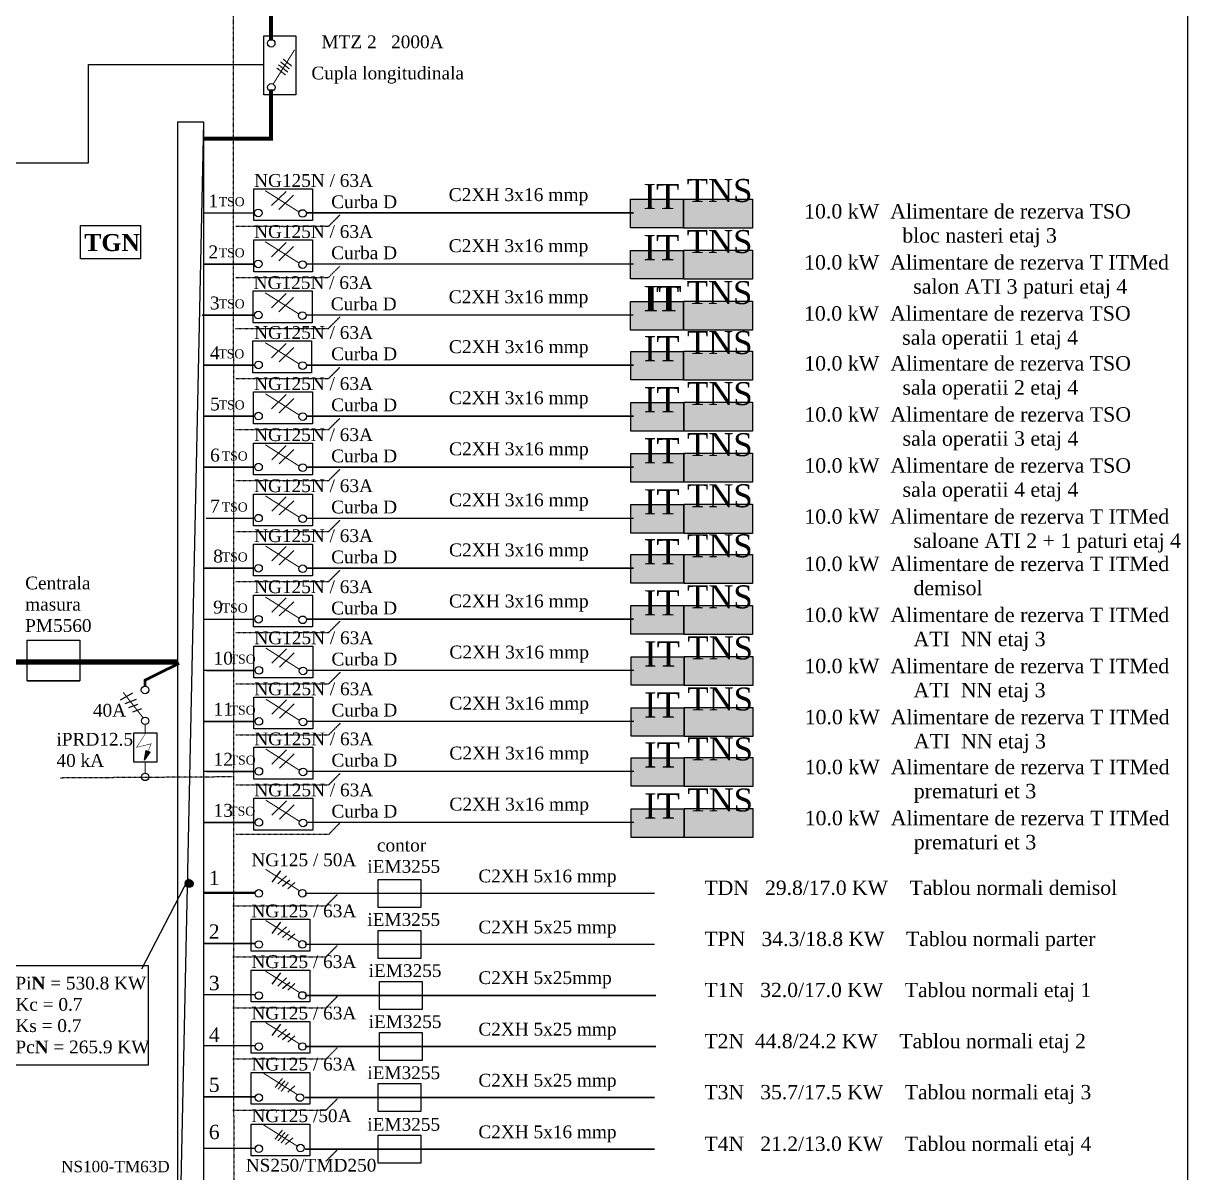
# Model space of a CAD drawing. Header units: inches. Extents: x -369701 to 85886, y 28217 to 66726.
# Drawn here: x -363964 to -353701, y 33763 to 43892 of the extents above; entities that cross this region are included whole.
import ezdxf

# ---------------------------------------------------------------- set-up
doc = ezdxf.new("R2010")
doc.units = ezdxf.units.IN
doc.header["$MEASUREMENT"] = 0
doc.linetypes.add('DOUBLE_DASHED', pattern=[1.093611, 0.529167, -0.211667, 0.141111, -0.211667])
doc.layers.add('Circuite', color=7, linetype='Continuous', lineweight=25)
for name, color, linetype in [('circuite iluminat normal', 7, 'Continuous'), ('ELECTRICAL', 7, 'Continuous'), ('Texte', 7, 'Continuous')]:
    doc.layers.add(name, color=color, linetype=linetype)
doc.styles.get("Standard").update_dxf_attribs({"font": 'arial.ttf'})

msp = doc.modelspace()

# ---------------------------------------------------------------- hatches: boundary and pattern name
at = {"layer": 'Circuite', "linetype": 'Continuous'}
h = msp.add_hatch(color=256, dxfattribs=at)
h.paths.add_polyline_path([(-362865, 37477), (-362881, 37484), (-362896, 37404)])
h.paths.add_polyline_path([(-362847, 37470), (-362865, 37477), (-362896, 37404), (-362896, 37400)])
at = {"layer": 'circuite iluminat normal', "true_color": 0xffe085}
for points in [[(-358145, 42089), (-358145, 42341), (-358611, 42341), (-358611, 42089)], [(-358145, 41639), (-358145, 41891), (-358611, 41891), (-358611, 41639)], [(-358145, 41189), (-358145, 41441), (-358611, 41441), (-358611, 41189)], [(-358144, 40749), (-358144, 41000), (-358609, 41000), (-358609, 40749)], [(-358143, 40299), (-358143, 40550), (-358609, 40550), (-358609, 40299)], [(-358143, 39849), (-358143, 40100), (-358609, 40100), (-358609, 39849)], [(-358143, 39399), (-358143, 39650), (-358609, 39650), (-358609, 39399)], [(-358143, 38959), (-358143, 39210), (-358609, 39210), (-358609, 38959)], [(-358143, 38509), (-358143, 38760), (-358609, 38760), (-358609, 38509)], [(-358140, 38059), (-358140, 38310), (-358606, 38310), (-358606, 38059)], [(-358140, 37609), (-358140, 37860), (-358606, 37860), (-358606, 37609)], [(-358140, 37168), (-358140, 37420), (-358606, 37420), (-358606, 37168)], [(-358140, 36718), (-358140, 36970), (-358606, 36970), (-358606, 36718)]]:
    msp.add_hatch(color=41, dxfattribs=at).paths.add_polyline_path(points)
at = {"layer": 'circuite iluminat normal', "true_color": 0xff8a8a}
for points in [[(-357538, 42087), (-357538, 42343), (-358145, 42343), (-358145, 42087)], [(-357538, 41637), (-357538, 41893), (-358145, 41893), (-358145, 41637)], [(-357538, 41187), (-357538, 41443), (-358146, 41443), (-358146, 41187)], [(-357536, 40747), (-357536, 41003), (-358144, 41003), (-358144, 40747)], [(-357536, 40297), (-357536, 40553), (-358143, 40553), (-358143, 40297)], [(-357536, 39847), (-357536, 40103), (-358143, 40103), (-358143, 39847)], [(-357536, 39397), (-357536, 39653), (-358143, 39653), (-358143, 39397)], [(-357536, 38956), (-357536, 39212), (-358143, 39212), (-358143, 38956)], [(-357536, 38506), (-357536, 38762), (-358143, 38762), (-358143, 38506)], [(-357533, 38056), (-357533, 38312), (-358140, 38312), (-358140, 38056)], [(-357533, 37606), (-357533, 37862), (-358140, 37862), (-358140, 37606)], [(-357533, 37166), (-357533, 37422), (-358140, 37422), (-358140, 37166)], [(-357533, 36716), (-357533, 36972), (-358140, 36972), (-358140, 36716)]]:
    msp.add_hatch(color=11, dxfattribs=at).paths.add_polyline_path(points)
at = {"layer": 'ELECTRICAL', "linetype": 'Continuous'}
msp.add_hatch(color=256, dxfattribs=at).paths.add_polyline_path([(-362539, 36311, 1), (-362468, 36311, 1)])

# ---------------------------------------------------------------- linework, layer by layer
at = {"layer": 'Circuite', "linetype": 'Continuous', "ltscale": 5}
for p, q in [((-363391, 42662), (-363391, 43528)), ((-363391, 43528), (-361843, 43528)), ((-365323, 42662), (-363391, 42662))]:
    msp.add_line(p, q, dxfattribs=at)
at = {"layer": 'Circuite', "linetype": 'Continuous'}
for p, q in [((-362897, 37399), (-362847, 37470)), ((-362896, 37399), (-362881, 37484)), ((-362881, 37484), (-362847, 37470))]:
    msp.add_line(p, q, dxfattribs=at)
at = {"layer": 'Circuite', "linetype": 'Continuous', "ltscale": 5}
for points in [[(-363460, 42109), (-362932, 42109), (-362932, 41816), (-363460, 41816)], [(-363931, 38457), (-363466, 38457), (-363466, 38097), (-363931, 38097)], [(-360836, 36348), (-360460, 36348), (-360460, 36101), (-360836, 36101)], [(-360836, 35898), (-360460, 35898), (-360460, 35651), (-360836, 35651)], [(-360824, 35448), (-360448, 35448), (-360448, 35201), (-360824, 35201)], [(-360824, 34998), (-360448, 34998), (-360448, 34751), (-360824, 34751)], [(-360836, 34548), (-360460, 34548), (-360460, 34301), (-360836, 34301)], [(-360836, 34093), (-360460, 34093), (-360460, 33846), (-360836, 33846)]]:
    msp.add_lwpolyline(points, close=True, dxfattribs=at)
at = {"layer": 'Circuite', "linetype": 'Continuous', "ltscale": 5, "const_width": 25, "flags": 128}
msp.add_lwpolyline([(-362892, 38052), (-362892, 38103), (-362590, 38252)], dxfattribs=at)
at = {"layer": 'Circuite', "linetype": 'Continuous', "flags": 128}
for points, const_width in [([(-362890, 37712), (-362890, 37642)], 9), ([(-362888, 37631), (-362966, 37511), (-362837, 37543), (-362897, 37400), (-362897, 37400)], 4.5), ([(-362890, 37382), (-362890, 37283)], 9)]:
    msp.add_lwpolyline(points, dxfattribs=dict(at, const_width=const_width))
at = {"layer": 'Circuite', "linetype": 'Continuous'}
msp.add_lwpolyline([(-362989, 37640), (-362788, 37640), (-362788, 37381), (-362989, 37381)], close=True, dxfattribs=at)
for centre in [(-362891, 38017), (-362890, 37745), (-362890, 37251)]:
    msp.add_circle(centre, 33.1, dxfattribs=at)
at = {"layer": 'circuite iluminat normal'}
for p, q in [((-361778, 42285), (-361648, 42411)), ((-361711, 42250), (-361582, 42376)), ((-361778, 41835), (-361648, 41961)), ((-361711, 41800), (-361582, 41926)), ((-361778, 41385), (-361648, 41511)), ((-361712, 41350), (-361582, 41476)), ((-361776, 40944), (-361646, 41070)), ((-361710, 40909), (-361580, 41035)), ((-361776, 40494), (-361646, 40620)), ((-361709, 40459), (-361580, 40585)), ((-361775, 40044), (-361646, 40170)), ((-361709, 40009), (-361579, 40135)), ((-361775, 39594), (-361646, 39720)), ((-361709, 39559), (-361579, 39685)), ((-361775, 39154), (-361646, 39280)), ((-361709, 39119), (-361579, 39245)), ((-361775, 38704), (-361646, 38830)), ((-361709, 38669), (-361579, 38795)), ((-361773, 38254), (-361643, 38380)), ((-361706, 38219), (-361577, 38345)), ((-361773, 37804), (-361643, 37930)), ((-361706, 37769), (-361577, 37895)), ((-361773, 37364), (-361643, 37490)), ((-361706, 37329), (-361577, 37455)), ((-361773, 36914), (-361643, 37040)), ((-361706, 36879), (-361577, 37005))]:
    msp.add_line(p, q, dxfattribs=at)
for points in [[(-358611, 42341), (-358145, 42341), (-358145, 42089), (-358611, 42089)], [(-358145, 42343), (-357538, 42343), (-357538, 42087), (-358145, 42087)], [(-358611, 41891), (-358145, 41891), (-358145, 41639), (-358611, 41639)], [(-358145, 41893), (-357538, 41893), (-357538, 41637), (-358145, 41637)], [(-358611, 41441), (-358146, 41441), (-358146, 41189), (-358611, 41189)], [(-358146, 41443), (-357538, 41443), (-357538, 41187), (-358146, 41187)], [(-358609, 41000), (-358144, 41000), (-358144, 40749), (-358609, 40749)], [(-358144, 41003), (-357536, 41003), (-357536, 40747), (-358144, 40747)], [(-358609, 40550), (-358143, 40550), (-358143, 40299), (-358609, 40299)], [(-358143, 40553), (-357536, 40553), (-357536, 40297), (-358143, 40297)], [(-358609, 40100), (-358143, 40100), (-358143, 39849), (-358609, 39849)], [(-358143, 40103), (-357536, 40103), (-357536, 39847), (-358143, 39847)], [(-358609, 39650), (-358143, 39650), (-358143, 39399), (-358609, 39399)], [(-358143, 39653), (-357536, 39653), (-357536, 39397), (-358143, 39397)], [(-358609, 39210), (-358143, 39210), (-358143, 38959), (-358609, 38959)], [(-358143, 39212), (-357536, 39212), (-357536, 38956), (-358143, 38956)], [(-358609, 38760), (-358143, 38760), (-358143, 38509), (-358609, 38509)], [(-358143, 38762), (-357536, 38762), (-357536, 38506), (-358143, 38506)], [(-358606, 38310), (-358140, 38310), (-358140, 38059), (-358606, 38059)], [(-358140, 38312), (-357533, 38312), (-357533, 38056), (-358140, 38056)], [(-358606, 37860), (-358140, 37860), (-358140, 37609), (-358606, 37609)], [(-358140, 37862), (-357533, 37862), (-357533, 37606), (-358140, 37606)], [(-358606, 37420), (-358140, 37420), (-358140, 37168), (-358606, 37168)], [(-358140, 37422), (-357533, 37422), (-357533, 37166), (-358140, 37166)], [(-358606, 36970), (-358140, 36970), (-358140, 36718), (-358606, 36718)], [(-358140, 36972), (-357533, 36972), (-357533, 36716), (-358140, 36716)]]:
    msp.add_lwpolyline(points, close=True, dxfattribs=at)
at = {"layer": 'ELECTRICAL', "linetype": 'DOUBLE_DASHED'}
for p, q in [((-362124, 66063), (-362109, 31887)), ((-361714, 43527), (-361637, 43465)), ((-361698, 43553), (-361621, 43492)), ((-361676, 43578), (-361599, 43516)), ((-361731, 43500), (-361654, 43438)), ((-361273, 42103), (-361172, 42204)), ((-362092, 42103), (-361273, 42103)), ((-361273, 41653), (-361172, 41754)), ((-362092, 41653), (-361273, 41653)), ((-361275, 41203), (-361174, 41304)), ((-362094, 41203), (-361275, 41203)), ((-361273, 40762), (-361172, 40863)), ((-362092, 40762), (-361273, 40762)), ((-361274, 40312), (-361173, 40413)), ((-362094, 40312), (-361274, 40312)), ((-361274, 39862), (-361173, 39963)), ((-362093, 39862), (-361274, 39862)), ((-361274, 39412), (-361173, 39513)), ((-362093, 39412), (-361274, 39412)), ((-361274, 38972), (-361173, 39073)), ((-362093, 38972), (-361274, 38972)), ((-361274, 38522), (-361173, 38623)), ((-362093, 38522), (-361274, 38522)), ((-361271, 38072), (-361170, 38173)), ((-362091, 38072), (-361271, 38072)), ((-361271, 37622), (-361170, 37723)), ((-362091, 37622), (-361271, 37622)), ((-361271, 37182), (-361170, 37283)), ((-362119, 37251), (-363636, 37241)), ((-362091, 37182), (-361271, 37182)), ((-361271, 36746), (-361170, 36848)), ((-362091, 36746), (-361271, 36746)), ((-361296, 36115), (-361195, 36216)), ((-362116, 36115), (-361296, 36115)), ((-361296, 35665), (-361195, 35766)), ((-362116, 35665), (-361296, 35665)), ((-361296, 35215), (-361195, 35316)), ((-362116, 35215), (-361296, 35215)), ((-361296, 34765), (-361195, 34866)), ((-362116, 34765), (-361296, 34765)), ((-361743, 34515), (-361681, 34592)), ((-361717, 34499), (-361655, 34576)), ((-361689, 34481), (-361628, 34558)), ((-361296, 34315), (-361195, 34416)), ((-362116, 34315), (-361296, 34315)), ((-361743, 34060), (-361681, 34137)), ((-361717, 34044), (-361655, 34121)), ((-361689, 34026), (-361628, 34103)), ((-361296, 33865), (-361195, 33966))]:
    msp.add_line(p, q, dxfattribs=at)
at = {"layer": 'ELECTRICAL', "linetype": 'Continuous'}
for p, q in [((-362377, 43024), (-362601, 32413)), ((-361919, 39017), (-361919, 39017)), ((-361919, 38567), (-361919, 38567)), ((-361917, 38117), (-361917, 38117)), ((-363107, 37929), (-362999, 37993)), ((-363066, 37897), (-362967, 37936)), ((-363034, 37862), (-362954, 37892)), ((-363000, 37824), (-362920, 37854)), ((-361924, 37708), (-361924, 37708)), ((-361917, 37667), (-361917, 37667)), ((-361917, 37227), (-361917, 37227)), ((-361943, 36887), (-361943, 36887)), ((-361917, 36777), (-361917, 36777)), ((-362920, 35559), (-362506, 36358)), ((-361771, 36322), (-361693, 36422)), ((-361721, 36308), (-361643, 36379)), ((-361679, 36287), (-361615, 36344)), ((-361634, 36263), (-361570, 36320)), ((-361771, 35872), (-361693, 35972)), ((-361721, 35858), (-361643, 35929)), ((-361679, 35837), (-361615, 35893)), ((-361634, 35813), (-361570, 35869)), ((-361771, 35425), (-361693, 35525)), ((-361721, 35408), (-361643, 35479)), ((-361679, 35387), (-361615, 35443)), ((-361634, 35372), (-361570, 35429)), ((-361771, 34972), (-361693, 35072)), ((-361721, 34958), (-361643, 35029)), ((-361679, 34937), (-361615, 34993)), ((-361634, 34913), (-361570, 34969)), ((-361634, 34472), (-361570, 34529)), ((-361938, 33978), (-361938, 33978)), ((-361652, 34012), (-361588, 34069))]:
    msp.add_line(p, q, dxfattribs=at)
at = {"layer": 'ELECTRICAL', "linetype": 'Continuous', "flags": 128}
msp.add_lwpolyline([(-369701, 28226), (-353701, 28226), (-353701, 66726), (-369701, 66726)], close=True, dxfattribs=at)
for points, const_width in [([(-361782, 43739), (-361782, 43739), (-361782, 43739), (-361782, 44199), (-362379, 44199)], 35), ([(-361760, 43359), (-361573, 43658)], 9), ([(-361782, 43309), (-361782, 43309), (-361782, 43309), (-361782, 42875), (-362379, 42875)], 35), ([(-361530, 42227), (-361832, 42417)], 9.1), ([(-361530, 42227), (-361832, 42417)], 9.1), ([(-362373, 42220), (-361921, 42220)], 13.5), ([(-362354, 42220), (-361926, 42220)], 13.6), ([(-362354, 42220), (-361926, 42220)], 13.6), ([(-362354, 42220), (-361926, 42220)], 13.6), ([(-361474, 42221), (-358585, 42221)], 13.6), ([(-361530, 41777), (-361832, 41967)], 9.1), ([(-361530, 41777), (-361832, 41967)], 9.1), ([(-362373, 41770), (-361921, 41770)], 13.5), ([(-362354, 41770), (-361926, 41770)], 13.6), ([(-362354, 41770), (-361926, 41770)], 13.6), ([(-362354, 41770), (-361926, 41770)], 13.6), ([(-361474, 41771), (-358585, 41771)], 13.6), ([(-361530, 41327), (-361833, 41517)], 9.1), ([(-361530, 41327), (-361833, 41517)], 9.1), ([(-362390, 41320), (-361937, 41320)], 13.5), ([(-362354, 41320), (-361926, 41320)], 13.6), ([(-362354, 41320), (-361926, 41320)], 13.6), ([(-361475, 41321), (-358586, 41321)], 13.6), ([(-361528, 40887), (-361831, 41077)], 9.1), ([(-361528, 40887), (-361831, 41077)], 9.1), ([(-362373, 40880), (-361921, 40880)], 13.5), ([(-362357, 40880), (-361924, 40880)], 13.6), ([(-362354, 40880), (-361927, 40880)], 13.6), ([(-361473, 40880), (-358584, 40880)], 13.6), ([(-361528, 40437), (-361830, 40627)], 9.1), ([(-361528, 40437), (-361830, 40627)], 9.1), ([(-362373, 40430), (-361921, 40430)], 13.5), ([(-362354, 40430), (-361924, 40430)], 13.6), ([(-362354, 40430), (-361924, 40430)], 13.6), ([(-361472, 40430), (-358583, 40430)], 13.6), ([(-361528, 39987), (-361830, 40177)], 9.1), ([(-361528, 39987), (-361830, 40177)], 9.1), ([(-362373, 39980), (-361921, 39980)], 13.5), ([(-362354, 39980), (-361924, 39980)], 13.6), ([(-362354, 39980), (-361924, 39980)], 13.6), ([(-361472, 39980), (-358583, 39980)], 13.6), ([(-361528, 39537), (-361830, 39727)], 9.1), ([(-361528, 39537), (-361830, 39727)], 9.1), ([(-362354, 39530), (-361924, 39530)], 13.6), ([(-362354, 39530), (-361924, 39530)], 13.6), ([(-361472, 39530), (-358583, 39530)], 13.6), ([(-361528, 39096), (-361830, 39286)], 9.1), ([(-361528, 39096), (-361830, 39286)], 9.1), ([(-362377, 39090), (-361924, 39090)], 13.5), ([(-362354, 39089), (-361924, 39089)], 13.6), ([(-362354, 39089), (-361924, 39089)], 13.6), ([(-361472, 39090), (-358583, 39090)], 13.6), ([(-361528, 38646), (-361830, 38836)], 9.1), ([(-361528, 38646), (-361830, 38836)], 9.1), ([(-362374, 38639), (-361921, 38639)], 13.5), ([(-362354, 38639), (-361924, 38639)], 13.6), ([(-362354, 38639), (-361924, 38639)], 13.6), ([(-361472, 38640), (-358583, 38640)], 13.6), ([(-361525, 38196), (-361827, 38386)], 9.1), ([(-361525, 38196), (-361827, 38386)], 9.1), ([(-364527, 38263), (-362603, 38263)], 45), ([(-362374, 38190), (-361921, 38190)], 13.5), ([(-362351, 38189), (-361921, 38189)], 13.6), ([(-362351, 38189), (-361921, 38189)], 13.6), ([(-361469, 38190), (-358580, 38190)], 13.6), ([(-362909, 37773), (-363084, 37996)], 9), ([(-361525, 37746), (-361827, 37936)], 9.1), ([(-361525, 37746), (-361827, 37936)], 9.1), ([(-362374, 37739), (-361921, 37739)], 13.5), ([(-362351, 37739), (-361921, 37739)], 13.6), ([(-362351, 37739), (-361921, 37739)], 13.6), ([(-361469, 37740), (-358580, 37740)], 13.6), ([(-361525, 37306), (-361827, 37496)], 9.1), ([(-361525, 37306), (-361827, 37496)], 9.1), ([(-362374, 37300), (-361921, 37300)], 13.5), ([(-362351, 37299), (-361921, 37299)], 13.6), ([(-362351, 37299), (-361921, 37299)], 13.6), ([(-361469, 37300), (-358580, 37300)], 13.6), ([(-361525, 36856), (-361827, 37046)], 9.1), ([(-361525, 36856), (-361827, 37046)], 9.1), ([(-362374, 36849), (-361921, 36849)], 13.5), ([(-362374, 36849), (-361921, 36849)], 13.5), ([(-362351, 36849), (-361921, 36849)], 13.6), ([(-362351, 36849), (-361921, 36849)], 13.6), ([(-361469, 36850), (-358580, 36850)], 13.6), ([(-361530, 36248), (-361829, 36436)], 9), ([(-361530, 36248), (-361829, 36436)], 9), ([(-362374, 36233), (-361921, 36233)], 13.5), ([(-362374, 36226), (-361921, 36226)], 13.5), ([(-361482, 36225), (-358398, 36225)], 13.5), ([(-361530, 35798), (-361829, 35986)], 9), ([(-361530, 35798), (-361829, 35986)], 9), ([(-362374, 35783), (-361921, 35782)], 13.5), ([(-361482, 35775), (-358398, 35775)], 13.5), ([(-361482, 35775), (-358398, 35775)], 13.5), ([(-361530, 35351), (-361829, 35539)], 9), ([(-361530, 35351), (-361829, 35539)], 9), ([(-362374, 35332), (-361921, 35332)], 13.5), ([(-361482, 35325), (-358386, 35325)], 13.5), ([(-361482, 35325), (-358398, 35325)], 13.5), ([(-361530, 34898), (-361829, 35086)], 9), ([(-361530, 34898), (-361829, 35086)], 9), ([(-362374, 34882), (-361921, 34882)], 13.5), ([(-361482, 34875), (-358386, 34875)], 13.5), ([(-361482, 34875), (-358398, 34875)], 13.5), ([(-361549, 34452), (-361848, 34640)], 9), ([(-362374, 34432), (-361921, 34432)], 13.5), ([(-361482, 34425), (-358398, 34425)], 13.5), ([(-361549, 33997), (-361848, 34185)], 9), ([(-362374, 33977), (-361921, 33977)], 13.5), ([(-362374, 33977), (-361921, 33977)], 13.5), ([(-362374, 33977), (-361944, 33977)], 9), ([(-361482, 33970), (-358398, 33970)], 13.5)]:
    msp.add_lwpolyline(points, dxfattribs=dict(at, const_width=const_width))
at = {"layer": 'ELECTRICAL', "linetype": 'Continuous'}
for points in [[(-361563, 43781), (-361563, 43263), (-361843, 43263), (-361843, 43781)], [(-361933, 42433), (-361415, 42433), (-361415, 42153), (-361933, 42153)], [(-361933, 41983), (-361415, 41983), (-361415, 41703), (-361933, 41703)], [(-361937, 41533), (-361419, 41533), (-361419, 41253), (-361937, 41253)], [(-361941, 41093), (-361423, 41093), (-361423, 40813), (-361941, 40813)], [(-361934, 40643), (-361415, 40643), (-361415, 40363), (-361934, 40363)], [(-361934, 40193), (-361415, 40193), (-361415, 39913), (-361934, 39913)], [(-361934, 39743), (-361415, 39743), (-361415, 39463), (-361934, 39463)], [(-361934, 39303), (-361415, 39303), (-361415, 39023), (-361934, 39023)], [(-361934, 38853), (-361415, 38853), (-361415, 38573), (-361934, 38573)], [(-361931, 38403), (-361413, 38403), (-361413, 38123), (-361931, 38123)], [(-361931, 37953), (-361413, 37953), (-361413, 37673), (-361931, 37673)], [(-361931, 37512), (-361413, 37512), (-361413, 37232), (-361931, 37232)], [(-361931, 37062), (-361413, 37062), (-361413, 36782), (-361931, 36782)], [(-361957, 35996), (-361439, 35996), (-361439, 35716), (-361957, 35716)], [(-364127, 35589), (-362865, 35589), (-362865, 34711), (-364127, 34711)], [(-361957, 35549), (-361439, 35549), (-361439, 35269), (-361957, 35269)], [(-361957, 35096), (-361439, 35096), (-361439, 34816), (-361957, 34816)], [(-361957, 34646), (-361439, 34646), (-361439, 34366), (-361957, 34366)], [(-361957, 34191), (-361439, 34191), (-361439, 33911), (-361957, 33911)]]:
    msp.add_lwpolyline(points, close=True, dxfattribs=at)
msp.add_lwpolyline([(-362601, 32413), (-362601, 43024), (-362377, 43024), (-362377, 32413)], dxfattribs=at)
for centre, radius in [((-361779, 43716), 33.1), ((-361778, 43327), 33.1), ((-361893, 42221), 33.5), ((-361893, 42221), 33.5), ((-361503, 42216), 33.5), ((-361893, 41771), 33.5), ((-361893, 41771), 33.5), ((-361503, 41766), 33.5), ((-361893, 41321), 33.5), ((-361893, 41321), 33.5), ((-361504, 41316), 33.5), ((-361891, 40881), 33.5), ((-361502, 40876), 33.5), ((-361891, 40431), 33.5), ((-361891, 40431), 33.5), ((-361501, 40426), 33.5), ((-361891, 39981), 33.5), ((-361891, 39981), 33.5), ((-361501, 39976), 33.5), ((-361891, 39531), 33.5), ((-361891, 39531), 33.5), ((-361501, 39526), 33.5), ((-361891, 39090), 33.5), ((-361891, 39090), 33.5), ((-361501, 39085), 33.5), ((-361891, 38640), 33.5), ((-361891, 38640), 33.5), ((-361501, 38635), 33.5), ((-361888, 38190), 33.5), ((-361888, 38190), 33.5), ((-361498, 38185), 33.5), ((-361888, 37740), 33.5), ((-361888, 37740), 33.5), ((-361498, 37735), 33.5), ((-361888, 37300), 33.5), ((-361888, 37300), 33.5), ((-361498, 37295), 33.5), ((-361888, 36850), 33.5), ((-361888, 36850), 33.5), ((-361498, 36845), 33.5), ((-362503, 36311), 35.5), ((-361888, 36224), 33.1), ((-361504, 36225), 33.1), ((-361888, 35774), 33.1), ((-361504, 35775), 33.1), ((-361888, 35324), 33.1), ((-361504, 35325), 33.1), ((-361888, 34874), 33.1), ((-361504, 34875), 33.1), ((-361888, 34424), 33.1), ((-361526, 34425), 33.1), ((-361888, 33974), 33.1), ((-361521, 33980), 33.1)]:
    msp.add_circle(centre, radius, dxfattribs=at)
at = {"layer": 'Texte', "linetype": 'Continuous'}
msp.add_line((-363931, 38098), (-363465, 38098), dxfattribs=at)

# ---------------------------------------------------------------- texts
at = {"layer": 'Circuite', "attachment_point": 1}
for s, insert, char_height, width in [('{\\fTimes New Roman|b0|i0|c0|p18;    \\H0.5x;    TNS}', (-359033, 42520), 405, 13669.35), ('{\\fTimes New Roman|b0|i0|c0|p18;     \\H0.6x;   IT}', (-359452, 42477), 371.25, 12530.24), ('{\\fTimes New Roman|b0|i0|c0|p18;     \\H0.6x;   IT}', (-359452, 42027), 371.25, 12530.24), ('{\\fTimes New Roman|b0|i0|c0|p18;    \\H0.5x;    TNS}', (-359033, 42070), 405, 13669.35), ('{\\fTimes New Roman|b0|i0|c0|p18;     \\H0.6x;   IT}', (-359452, 41577), 371.25, 12530.24), ('{\\fTimes New Roman|b0|i0|c0|p18;     \\H0.6x;   IT}', (-359433, 41577), 371.25, 12530.24), ('{\\fTimes New Roman|b0|i0|c0|p18;    \\H0.5x;    TNS}', (-359034, 41620), 405, 13669.35), ('{\\fTimes New Roman|b0|i0|c0|p18;    \\H0.5x;    TNS}', (-359032, 41180), 405, 13669.35), ('{\\fTimes New Roman|b0|i0|c0|p18;     \\H0.6x;   IT}', (-359450, 41136), 371.25, 12530.24), ('{\\fTimes New Roman|b0|i0|c0|p18;     \\H0.6x;   IT}', (-359450, 40686), 371.25, 12530.24), ('{\\fTimes New Roman|b0|i0|c0|p18;    \\H0.5x;    TNS}', (-359031, 40730), 405, 13669.35), ('{\\fTimes New Roman|b0|i0|c0|p18;     \\H0.6x;   IT}', (-359449, 40236), 371.25, 12530.24), ('{\\fTimes New Roman|b0|i0|c0|p18;    \\H0.5x;    TNS}', (-359031, 40280), 405, 13669.35), ('{\\fTimes New Roman|b0|i0|c0|p18;    \\H0.5x;    TNS}', (-359031, 39830), 405, 13669.35), ('{\\fTimes New Roman|b0|i0|c0|p18;     \\H0.6x;   IT}', (-359449, 39786), 371.25, 12530.24), ('{\\fTimes New Roman|b0|i0|c0|p18;     \\H0.6x;   IT}', (-359449, 39346), 371.25, 12530.24), ('{\\fTimes New Roman|b0|i0|c0|p18;    \\H0.5x;    TNS}', (-359031, 39389), 405, 13669.35), ('{\\fTimes New Roman|b0|i0|c0|p18;    \\H0.5x;    TNS}', (-359031, 38939), 405, 13669.35), ('{\\fTimes New Roman|b0|i0|c0|p18;     \\H0.6x;   IT}', (-359449, 38896), 371.25, 12530.24), ('{\\fTimes New Roman|b0|i0|c0|p18;    \\H0.5x;    TNS}', (-359028, 38489), 405, 13669.35), ('{\\fTimes New Roman|b0|i0|c0|p18;     \\H0.6x;   IT}', (-359446, 38446), 371.25, 12530.24), ('{\\fTimes New Roman|b0|i0|c0|p18;     \\H0.6x;   IT}', (-359447, 37996), 371.25, 12530.24), ('{\\fTimes New Roman|b0|i0|c0|p18;    \\H0.5x;    TNS}', (-359028, 38039), 405, 13669.35), ('{\\fTimes New Roman|b0|i0|c0|p18;    \\H0.5x;    TNS}', (-359028, 37599), 405, 13669.35), ('{\\fTimes New Roman|b0|i0|c0|p18;     \\H0.6x;   IT}', (-359447, 37556), 371.25, 12530.24), ('{\\fTimes New Roman|b0|i0|c0|p18;     \\H0.6x;   IT}', (-359447, 37106), 371.25, 12530.24), ('{\\fTimes New Roman|b0|i0|c0|p18;    \\H0.5x;    TNS}', (-359028, 37149), 405, 13669.35)]:
    msp.add_mtext(s, dxfattribs=dict(at, insert=insert, char_height=char_height, width=width))
at = {"layer": 'Circuite', "linetype": 'Continuous', "attachment_point": 1}
for s, insert, char_height, width in [('{\\fTimes New Roman|b0|i0|c0|p18;40A}', (-363351, 37894), 112.51, 362.72), ('{\\fTimes New Roman|b0|i0|c0|p18;iPRD12.5\\P40 kA}', (-363672, 37639), 112.51, 1003.79), ('{\\fTimes New Roman|b0|i0|c0|p18;NS100-TM63D}', (-363631, 33867), 100, 873.34)]:
    msp.add_mtext(s, dxfattribs=dict(at, insert=insert, char_height=char_height, width=width))
at = {"layer": 'ELECTRICAL', "linetype": 'Continuous', "attachment_point": 1}
for s, insert, char_height, width in [('{\\fTimes New Roman|b0|i0|c0|p18;NG125N / 63A\\P                Curba D}', (-361930, 42563), 112.5, 31494.36), ('{\\fTimes New Roman|b0|i0|c0|p18;1}', (-362332, 42384), 113.74, 366.69), ('{\\fTimes New Roman|b0|i0|c0|p18;TSO}', (-362242, 42360), 80, 366.69), ('{\\fTimes New Roman|b0|i0|c0|p18;NG125N / 63A\\P                Curba D}', (-361930, 42113), 112.5, 31494.36), ('{\\fTimes New Roman|b1|i0|c0|p18;\\C7;TGN}', (-363427, 42035), 150, 3202.08), ('{\\fTimes New Roman|b0|i0|c0|p18;2}', (-362332, 41934), 113.74, 366.69), ('{\\fTimes New Roman|b0|i0|c0|p18;TSO}', (-362242, 41910), 80, 366.69), ('{\\fTimes New Roman|b0|i0|c0|p18;NG125N / 63A\\P                Curba D}', (-361934, 41663), 112.5, 31494.36), ('{\\fTimes New Roman|b0|i0|c0|p18;3}', (-362320, 41484), 113.74, 366.69), ('{\\fTimes New Roman|b0|i0|c0|p18;TSO}', (-362242, 41460), 80, 366.69), ('{\\fTimes New Roman|b0|i0|c0|p18;NG125N / 63A\\P                Curba D}', (-361930, 41223), 112.5, 31494.36), ('{\\fTimes New Roman|b0|i0|c0|p18;4}', (-362320, 41044), 113.74, 366.69), ('{\\fTimes New Roman|b0|i0|c0|p18;TSO}', (-362245, 41019), 80, 366.69), ('{\\fTimes New Roman|b0|i0|c0|p18;NG125N / 63A\\P                Curba D}', (-361930, 40773), 112.5, 31494.36), ('{\\fTimes New Roman|b0|i0|c0|p18;5}', (-362318, 40594), 113.74, 366.69), ('{\\fTimes New Roman|b0|i0|c0|p18;TSO}', (-362242, 40569), 80, 366.69), ('{\\fTimes New Roman|b0|i0|c0|p18;NG125N / 63A\\P                Curba D}', (-361930, 40323), 112.5, 31494.36), ('{\\fTimes New Roman|b0|i0|c0|p18;6}', (-362318, 40144), 113.74, 366.69), ('{\\fTimes New Roman|b0|i0|c0|p18;TSO}', (-362215, 40119), 80, 366.69), ('{\\fTimes New Roman|b0|i0|c0|p18;NG125N / 63A\\P                Curba D}', (-361930, 39873), 112.5, 31494.36), ('{\\fTimes New Roman|b0|i0|c0|p18;7}', (-362318, 39694), 113.74, 366.69), ('{\\fTimes New Roman|b0|i0|c0|p18;TSO}', (-362215, 39669), 80, 366.69), ('{\\fTimes New Roman|b0|i0|c0|p18;NG125N / 63A\\P                Curba D}', (-361930, 39433), 112.5, 31494.36), ('{\\fTimes New Roman|b0|i0|c0|p18;8}', (-362291, 39254), 113.74, 366.69), ('{\\fTimes New Roman|b0|i0|c0|p18;TSO}', (-362215, 39229), 80, 366.69), ('{\\fTimes New Roman|b0|i0|c0|p18;NG125N / 63A\\P                Curba D}', (-361930, 38983), 112.5, 31494.36), ('{\\fTimes New Roman|b0|i0|c0|p18;9}', (-362291, 38804), 113.74, 366.69), ('{\\fTimes New Roman|b0|i0|c0|p18;TSO}', (-362215, 38779), 80, 366.69), ('{\\fTimes New Roman|b0|i0|c0|p18;NG125N / 63A\\P                Curba D}', (-361928, 38533), 112.5, 31494.36), ('{\\fTimes New Roman|b0|i0|c0|p18;10}', (-362288, 38354), 113.74, 366.69), ('{\\fTimes New Roman|b0|i0|c0|p18;TSO}', (-362145, 38329), 80, 366.69), ('{\\fTimes New Roman|b0|i0|c0|p18;NG125N / 63A\\P                Curba D}', (-361928, 38083), 112.5, 31494.36), ('{\\fTimes New Roman|b0|i0|c0|p18;11}', (-362288, 37904), 113.74, 366.69), ('{\\fTimes New Roman|b0|i0|c0|p18;TSO}', (-362145, 37879), 80, 366.69), ('{\\fTimes New Roman|b0|i0|c0|p18;NG125N / 63A\\P                Curba D}', (-361928, 37642), 112.5, 31494.36), ('{\\fTimes New Roman|b0|i0|c0|p18;12}', (-362288, 37463), 113.74, 366.69), ('{\\fTimes New Roman|b0|i0|c0|p18;TSO}', (-362145, 37439), 80, 366.69), ('{\\fTimes New Roman|b0|i0|c0|p18;NG125N / 63A\\P                Curba D}', (-361928, 37192), 112.5, 31494.36), ('{\\fTimes New Roman|b0|i0|c0|p18;13}', (-362288, 37013), 113.74, 366.69), ('{\\fTimes New Roman|b0|i0|c0|p18;TSO}', (-362149, 36989), 80, 366.69), ('{\\fTimes New Roman|b0|i0|c0|p18;NG125 / 50A }', (-361954, 36576), 112.5, 31494.36), ('{\\fTimes New Roman|b0|i0|c0|p18;1}', (-362329, 36424), 126.38, 407.44), ('\\pxt29;{\\fTimes New Roman|b0|i0|c0|p18;NG125 / 63A }', (-361954, 36126), 112.5, 31494.36), ('{\\fTimes New Roman|b0|i0|c0|p18;2}', (-362329, 35951), 126.38, 407.44), ('{\\fTimes New Roman|b0|i0|c0|p18;NG125 / 63A }', (-361954, 35679), 112.5, 31494.36), ('{\\fTimes New Roman|b0|i0|c0|p18;Pi\\fTimes New Roman|b1|i0|c0|p18;N\\fTimes New Roman|b0|i0|c0|p18; = 530.8 KW\\PKc = 0.7\\PKs = 0.7\\PPc\\fTimes New Roman|b1|i0|c0|p18;N\\fTimes New Roman|b0|i0|c0|p18; = 265.9 KW}', (-364034, 35490), 112.507, 1639.19), ('{\\fTimes New Roman|b0|i0|c0|p18;3}', (-362329, 35498), 126.38, 407.44), ('{\\fTimes New Roman|b0|i0|c0|p18;NG125 / 63A }', (-361954, 35226), 112.5, 31494.36), ('{\\fTimes New Roman|b0|i0|c0|p18;4}', (-362329, 35042), 126.38, 407.44), ('{\\fTimes New Roman|b0|i0|c0|p18;NG125 / 63A }', (-361954, 34776), 112.5, 31494.36), ('{\\fTimes New Roman|b0|i0|c0|p18;5}', (-362329, 34601), 126.38, 407.44), ('{\\fTimes New Roman|b0|i0|c0|p18;NG125 /50A }', (-361954, 34321), 112.5, 31494.36), ('{\\fTimes New Roman|b0|i0|c0|p18;6}', (-362329, 34185), 126.38, 407.44), ('{\\fTimes New Roman|b0|i0|c0|p18;NS250/TMD250}', (-362004, 33885), 112.5, 31494.36)]:
    msp.add_mtext(s, dxfattribs=dict(at, insert=insert, char_height=char_height, width=width))
at = {"layer": 'ELECTRICAL', "linetype": 'DOUBLE_DASHED', "attachment_point": 1}
for s, insert, char_height, width in [('{\\fTimes New Roman|b0|i0|c0|p18;C2XH 3x16 mmp}', (-360215, 42439), 113.74, 2532.58), ('{\\fTimes New Roman|b0|i0|c0|p18;         10.0 kW  Alimentare de rezerva TSO \\P                           bloc nasteri etaj 3}', (-357515, 42299), 127.39, 7699.66), ('{\\fTimes New Roman|b0|i0|c0|p18;C2XH 3x16 mmp}', (-360215, 41989), 113.74, 2532.58), ('{\\fTimes New Roman|b0|i0|c0|p18;         10.0 kW  Alimentare de rezerva T ITMed\\P                             salon ATI 3 paturi etaj 4}', (-357515, 41849), 127.39, 7699.66), ('{\\fTimes New Roman|b0|i0|c0|p18;C2XH 3x16 mmp}', (-360215, 41539), 113.74, 2532.58), ('{\\fTimes New Roman|b0|i0|c0|p18;         10.0 kW  Alimentare de rezerva TSO \\P                           sala operatii 1 etaj 4}', (-357516, 41399), 127.39, 7699.66), ('{\\fTimes New Roman|b0|i0|c0|p18;C2XH 3x16 mmp}', (-360213, 41099), 113.74, 2532.58), ('{\\fTimes New Roman|b0|i0|c0|p18;         10.0 kW  Alimentare de rezerva TSO \\P                           sala operatii 2 etaj 4}', (-357514, 40959), 127.39, 7699.66), ('{\\fTimes New Roman|b0|i0|c0|p18;C2XH 3x16 mmp}', (-360213, 40649), 113.74, 2532.58), ('{\\fTimes New Roman|b0|i0|c0|p18;         10.0 kW  Alimentare de rezerva TSO \\P                           sala operatii 3 etaj 4}', (-357513, 40509), 127.39, 7699.66), ('{\\fTimes New Roman|b0|i0|c0|p18;C2XH 3x16 mmp}', (-360212, 40199), 113.74, 2532.58), ('{\\fTimes New Roman|b0|i0|c0|p18;         10.0 kW  Alimentare de rezerva TSO \\P                           sala operatii 4 etaj 4}', (-357513, 40059), 127.39, 7699.66), ('{\\fTimes New Roman|b0|i0|c0|p18;C2XH 3x16 mmp}', (-360212, 39749), 113.74, 2532.58), ('{\\fTimes New Roman|b0|i0|c0|p18;         10.0 kW  Alimentare de rezerva T ITMed\\P                             saloane ATI 2 + 1 paturi etaj 4}', (-357513, 39609), 127.39, 7699.66), ('{\\fTimes New Roman|b0|i0|c0|p18;C2XH 3x16 mmp}', (-360212, 39308), 113.74, 2532.58), ('{\\fTimes New Roman|b0|i0|c0|p18;         10.0 kW  Alimentare de rezerva T ITMed\\P                             demisol}', (-357513, 39192), 127.39, 7699.66), ('{\\fTimes New Roman|b0|i0|c0|p18;C2XH 3x16 mmp}', (-360212, 38858), 113.74, 2532.58), ('{\\fTimes New Roman|b0|i0|c0|p18;         10.0 kW  Alimentare de rezerva T ITMed\\P                             ATI  NN etaj 3}', (-357513, 38742), 127.39, 7699.66), ('{\\fTimes New Roman|b0|i0|c0|p18;C2XH 3x16 mmp}', (-360209, 38408), 113.74, 2532.58), ('{\\fTimes New Roman|b0|i0|c0|p18;         10.0 kW  Alimentare de rezerva T ITMed\\P                             ATI  NN etaj 3}', (-357513, 38292), 127.39, 7699.66), ('{\\fTimes New Roman|b0|i0|c0|p18;C2XH 3x16 mmp}', (-360209, 37958), 113.74, 2532.58), ('{\\fTimes New Roman|b0|i0|c0|p18;         10.0 kW  Alimentare de rezerva T ITMed\\P                             ATI  NN etaj 3}', (-357510, 37842), 127.39, 7699.66), ('{\\fTimes New Roman|b0|i0|c0|p18;C2XH 3x16 mmp}', (-360209, 37518), 113.74, 2532.58), ('{\\fTimes New Roman|b0|i0|c0|p18;         10.0 kW  Alimentare de rezerva T ITMed\\P                             prematuri et 3}', (-357510, 37402), 127.39, 7699.66), ('{\\fTimes New Roman|b0|i0|c0|p18;C2XH 3x16 mmp}', (-360209, 37068), 113.74, 2532.58), ('{\\fTimes New Roman|b0|i0|c0|p18;         10.0 kW  Alimentare de rezerva T ITMed\\P                             prematuri et 3}', (-357510, 36952), 127.39, 7699.66), ('{\\fTimes New Roman|b0|i0|c0|p18;C2XH 5x16 mmp}', (-359953, 36434), 112.51, 2505.18), ('{\\fTimes New Roman|b0|i0|c0|p18;     TDN   29.8/17.0 KW    Tablou normali demisol}', (-358198, 36337), 126.01, 7616.34), ('{\\fTimes New Roman|b0|i0|c0|p18;C2XH 5x25 mmp}', (-359953, 35984), 112.51, 2505.18), ('{\\fTimes New Roman|b0|i0|c0|p18;     TPN   34.3/18.8 KW    Tablou normali parter}', (-358198, 35886), 126.01, 7616.34), ('{\\fTimes New Roman|b0|i0|c0|p18;C2XH 5x25mmp}', (-359953, 35538), 112.51, 2505.18), ('{\\fTimes New Roman|b0|i0|c0|p18;     T1N   32.0/17.0 KW    Tablou normali etaj 1}', (-358198, 35436), 126.01, 7616.34), ('{\\fTimes New Roman|b0|i0|c0|p18;C2XH 5x25 mmp}', (-359953, 35084), 112.51, 2505.18), ('{\\fTimes New Roman|b0|i0|c0|p18;     T2N  44.8/24.2 KW    Tablou normali etaj 2}', (-358198, 34986), 126.01, 7616.34), ('{\\fTimes New Roman|b0|i0|c0|p18;C2XH 5x25 mmp}', (-359953, 34634), 112.51, 2505.18), ('{\\fTimes New Roman|b0|i0|c0|p18;     T3N   35.7/17.5 KW    Tablou normali etaj 3}', (-358198, 34536), 126.01, 7616.34), ('{\\fTimes New Roman|b0|i0|c0|p18;C2XH 5x16 mmp}', (-359953, 34179), 112.51, 2505.18), ('\\pxt8;{\\fTimes New Roman|b0|i0|c0|p18;     T4N   21.2/13.0 KW    Tablou normali etaj 4}', (-358198, 34081), 126.01, 7616.34)]:
    msp.add_mtext(s, dxfattribs=dict(at, insert=insert, char_height=char_height, width=width))
at = {"layer": 'ELECTRICAL', "linetype": 'Continuous', "char_height": 112.5, "attachment_point": 1}
for s, insert in [('{\\fTimes New Roman|b0|i0|c0|p18;  contor\\PiEM3255}', (-360932, 36706)), ('{\\fTimes New Roman|b0|i0|c0|p18;iEM3255}', (-360932, 36050)), ('{\\fTimes New Roman|b0|i0|c0|p18;iEM3255}', (-360920, 35600)), ('{\\fTimes New Roman|b0|i0|c0|p18;iEM3255}', (-360920, 35150)), ('{\\fTimes New Roman|b0|i0|c0|p18;iEM3255}', (-360932, 34700)), ('{\\fTimes New Roman|b0|i0|c0|p18;iEM3255}', (-360932, 34245))]:
    msp.add_mtext(s, dxfattribs=dict(at, insert=insert))
at = {"layer": 'Texte', "linetype": 'Continuous', "char_height": 112.51, "attachment_point": 1}
for s, insert, width in [('{\\fTimes New Roman|b0|i0|c0|p18;  MTZ 2   2000A}', (-361421, 43785), 1318.21), ('{\\fTimes New Roman|b0|i0|c0|p18;Cupla longitudinala}', (-361425, 43510), 1541.76), ('{\\fTimes New Roman|b0|i0|c0|p18;Centrala \\Pmasura\\PPM5560}', (-363948, 39016), 1244.65)]:
    msp.add_mtext(s, dxfattribs=dict(at, insert=insert, width=width))

doc.saveas('drawing.dxf')
